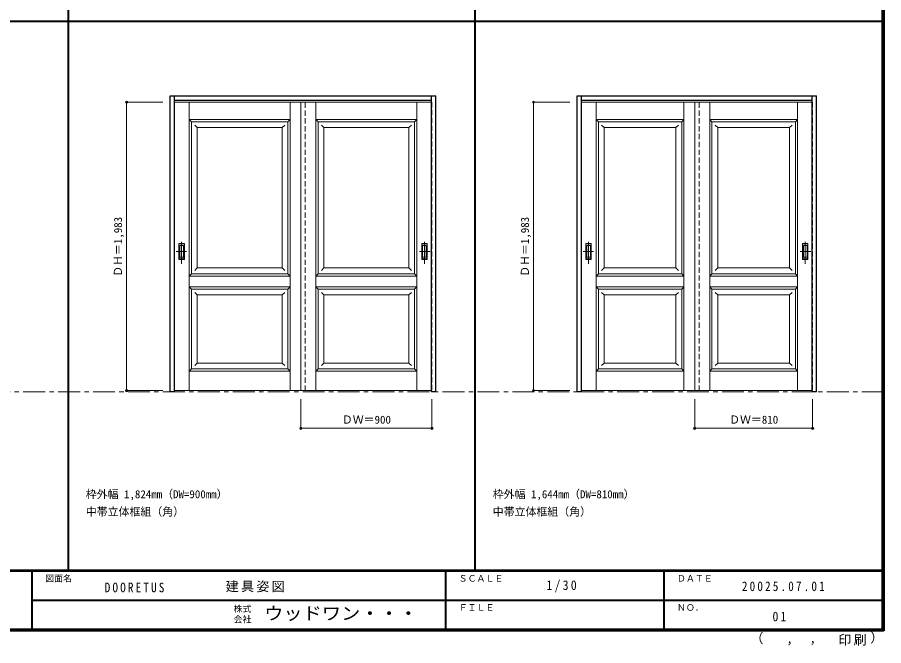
# Model space of a CAD drawing. Units: millimetres, scale not verified. Extents: x -6000 to 5700, y -4307 to 4260.
# Drawn here: x -250 to 5700, y -4307 to 12 of the extents above; entities that cross this region are included whole.
import ezdxf
from ezdxf.enums import TextEntityAlignment as Align

# ---------------------------------------------------------------- set-up
doc = ezdxf.new("R2010")
doc.units = ezdxf.units.MM
doc.header["$LTSCALE"] = 30
doc.header["$PDMODE"] = 32
doc.header["$PDSIZE"] = 15
doc.linetypes.add('CHAIN1', pattern=[8, 5, -1, 1, -1])
doc.linetypes.add('DASHED1', pattern=[1.8, 1.2, -0.6])
for name, color, linetype, lineweight in [('0-2_扉', 7, 'Continuous', 18), ('0-4_枠', 3, 'Continuous', 25), ('0-6_引手', 7, 'Continuous', 18), ('0-B_寸法', 4, 'Continuous', 9), ('F-1_枠', 6, 'Continuous', 40)]:
    doc.layers.add(name, color=color, linetype=linetype, lineweight=lineweight)
doc.layers.add('0-A_文字', color=7, linetype='Continuous')
doc.layers.add('F-A_文字', color=7, linetype='Continuous')
doc.styles.add('ＭＳ ゴシック', font='')
doc.styles.get('ＭＳ ゴシック').set_extended_font_data('MS Gothic')

msp = doc.modelspace()

# ---------------------------------------------------------------- linework, layer by layer
at = {"layer": '0-2_扉', "color": 4, "linetype": 'DASHED1', "lineweight": 9}
for p, q in [((827, -571), (827, -2554)), ((830, -571), (827, -571)), ((1697, -571), (1697, -575)), ((1697, -571), (1697, -575)), ((1727, -2554), (1727, -571)), ((1727, -571), (1727, -575)), ((1727, -571), (1727, -575)), ((2594, -571), (2597, -571)), ((2597, -571), (2597, -2554)), ((3622, -571), (3622, -2554)), ((3625, -571), (3622, -571)), ((4402, -571), (4402, -575)), ((4402, -571), (4402, -575)), ((4432, -2554), (4432, -571)), ((4432, -571), (4432, -575)), ((4432, -571), (4432, -575)), ((5209, -571), (5212, -571)), ((827, -2554), (830, -2554)), ((2597, -2554), (2594, -2554)), ((3622, -2554), (3625, -2554))]:
    msp.add_line(p, q, dxfattribs=at)
at = {"layer": '0-2_扉'}
for p, q in [((1727, -571), (830, -571)), ((930.5, -2553.38), (930.5, -571)), ((1623.5, -2553.38), (1623.5, -571)), ((1697, -571), (1697, -2554)), ((1697, -571), (2594, -571)), ((1800.5, -2553.38), (1800.5, -571)), ((2493.5, -2553.38), (2493.5, -571)), ((4432, -571), (3625, -571)), ((3725.5, -2554), (3725.5, -571)), ((4328.5, -2554), (4328.5, -571)), ((4402, -571), (4402, -2554)), ((4402, -571), (5209, -571)), ((4505.5, -2554), (4505.5, -571)), ((5108.5, -2554), (5108.5, -571)), ((945.5, -1751), (945.5, -706)), ((1608.5, -706), (945.5, -706)), ((1623.5, -691), (1608.5, -706)), ((1608.5, -1608.95), (1608.5, -706)), ((1800.5, -691), (1815.5, -706)), ((1815.5, -1608.95), (1815.5, -706)), ((1815.5, -706), (2478.5, -706)), ((2478.5, -1751), (2478.5, -706)), ((3740.5, -1751), (3740.5, -706)), ((4313.5, -706), (3740.5, -706)), ((4328.5, -691), (4313.5, -706)), ((4313.5, -1619.76), (4313.5, -706)), ((4505.5, -691), (4520.5, -706)), ((4520.5, -1619.76), (4520.5, -706)), ((4520.5, -706), (5093.5, -706)), ((5093.5, -1751), (5093.5, -706)), ((985.5, -746), (967.82, -728.32)), ((985.5, -746), (1568.54, -746)), ((985.5, -746), (985.5, -1711)), ((1568.5, -746), (1586.18, -728.32)), ((1568.54, -1711), (1568.54, -746)), ((1855.5, -746), (1837.82, -728.32)), ((2438.5, -746), (1855.46, -746)), ((1855.46, -1711), (1855.46, -746)), ((2438.5, -746), (2456.18, -728.32)), ((2438.5, -746), (2438.5, -1711)), ((3780.5, -746), (3762.82, -728.32)), ((3780.5, -746), (4273.5, -746)), ((3780.5, -746), (3780.5, -1711)), ((4273.46, -746), (4291.14, -728.32)), ((4273.5, -1711), (4273.5, -746)), ((4560.54, -746), (4542.86, -728.32)), ((5053.5, -746), (4560.5, -746)), ((4560.5, -1711), (4560.5, -746)), ((5053.5, -746), (5071.18, -728.32)), ((5053.5, -746), (5053.5, -1711)), ((1608.31, -889), (1608.5, -889)), ((1815.69, -889), (1815.5, -889)), ((4313.31, -889), (4313.5, -889)), ((4520.69, -889), (4520.5, -889)), ((1608.5, -1751), (1608.5, -1608.95)), ((1815.5, -1751), (1815.5, -1608.95)), ((4313.5, -1751), (4313.5, -1608.95)), ((4520.5, -1751), (4520.5, -1608.95)), ((985.5, -1711), (967.82, -1728.68)), ((985.5, -1711), (1568.54, -1711)), ((1568.54, -1711), (1586.21, -1728.68)), ((1855.46, -1711), (1837.79, -1728.68)), ((2438.5, -1711), (1855.46, -1711)), ((2438.5, -1711), (2456.18, -1728.68)), ((3780.5, -1711), (3762.82, -1728.68)), ((3780.5, -1711), (4273.5, -1711)), ((4273.5, -1711), (4291.18, -1728.68)), ((4560.5, -1711), (4542.82, -1728.68)), ((5053.5, -1711), (4560.5, -1711)), ((5053.5, -1711), (5071.18, -1728.68)), ((945.5, -1751), (1518.5, -1751)), ((1608.5, -1751), (1374.5, -1751)), ((1623.5, -1766), (1608.5, -1751)), ((1800.5, -1766), (1815.5, -1751)), ((1815.5, -1751), (2049.5, -1751)), ((2478.5, -1751), (1905.5, -1751)), ((3740.5, -1751), (4268.5, -1751)), ((4313.5, -1751), (4124.5, -1751)), ((4328.5, -1766), (4313.5, -1751)), ((4505.5, -1766), (4520.5, -1751)), ((4520.5, -1751), (4709.5, -1751)), ((5093.5, -1751), (4565.5, -1751)), ((1623.5, -1841), (930.5, -1841)), ((945.5, -1856), (930.5, -1841)), ((1623.5, -1841), (1608.5, -1856)), ((1800.5, -1841), (1815.5, -1856)), ((1800.5, -1841), (2493.5, -1841)), ((2478.5, -1856), (2493.5, -1841)), ((4328.5, -1841), (3725.5, -1841)), ((4328.5, -1841), (4313.5, -1856)), ((4505.5, -1841), (4520.5, -1856)), ((4505.5, -1841), (5108.5, -1841)), ((945.5, -2404), (945.5, -1856)), ((1608.5, -1856), (945.5, -1856)), ((985.5, -1896), (967.82, -1878.32)), ((985.5, -1896), (1568.54, -1896)), ((985.5, -1896), (985.5, -2364)), ((1568.5, -1896), (1586.18, -1878.32)), ((1568.54, -2364), (1568.54, -1896)), ((1608.5, -2404), (1608.5, -1856)), ((1815.5, -1856), (2478.5, -1856)), ((1815.5, -2404), (1815.5, -1856)), ((1855.5, -1896), (1837.82, -1878.32)), ((2438.5, -1896), (1855.46, -1896)), ((1855.46, -2364), (1855.46, -1896)), ((2438.5, -1896), (2456.18, -1878.32)), ((2438.5, -1896), (2438.5, -2364)), ((2478.5, -2404), (2478.5, -1856)), ((3740.5, -2404), (3740.5, -1856)), ((3780.5, -1896), (3762.82, -1878.32)), ((3780.5, -1896), (4273.5, -1896)), ((3780.5, -1896), (3780.5, -2364)), ((4273.46, -1896), (4291.14, -1878.32)), ((4273.5, -2364), (4273.5, -1896)), ((4313.5, -2404), (4313.5, -1856)), ((4520.5, -2404), (4520.5, -1856)), ((4560.54, -1896), (4542.86, -1878.32)), ((5053.5, -1896), (4560.5, -1896)), ((4560.5, -2364), (4560.5, -1896)), ((5053.5, -1896), (5071.18, -1878.32)), ((5053.5, -1896), (5053.5, -2364)), ((5093.5, -2404), (5093.5, -1856)), ((985.5, -2364), (967.82, -2381.68)), ((985.5, -2364), (1568.54, -2364)), ((1568.54, -2364), (1568.54, -2362.57)), ((1568.54, -2364), (1586.21, -2381.68)), ((1855.46, -2364), (1837.79, -2381.68)), ((1855.46, -2364), (1855.46, -2362.57)), ((2438.5, -2364), (1855.46, -2364)), ((2438.5, -2364), (2456.18, -2381.68)), ((3780.5, -2364), (3762.82, -2381.68)), ((3780.5, -2364), (4273.5, -2364)), ((4273.5, -2364), (4273.5, -2362.57)), ((4273.5, -2364), (4291.18, -2381.68)), ((4560.5, -2364), (4542.82, -2381.68)), ((4560.5, -2364), (4560.5, -2362.57)), ((5053.5, -2364), (4560.5, -2364)), ((5053.5, -2364), (5071.18, -2381.68)), ((1623.5, -2419), (930.5, -2419)), ((1608.5, -2404), (1623.5, -2419)), ((1815.5, -2404), (1800.5, -2419)), ((1800.5, -2419), (2493.5, -2419)), ((4328.5, -2419), (3725.5, -2419)), ((4313.5, -2404), (4328.5, -2419)), ((4520.5, -2404), (4505.5, -2419)), ((4505.5, -2419), (5108.5, -2419)), ((1727, -2554), (830, -2554)), ((1697, -2554), (2594, -2554)), ((4432, -2554), (3625, -2554)), ((4402, -2554), (5209, -2554))]:
    msp.add_line(p, q, dxfattribs=at)
at = {"layer": '0-2_扉', "linetype": 'CHAIN1'}
msp.add_line((-5490, -2562.5), (5690, -2562.5), dxfattribs=at)
at = {"layer": '0-2_扉', "color": 4, "linetype": 'DASHED1', "lineweight": 9}
msp.add_lwpolyline([(5212, -571), (5212, -2554), (5209, -2554)], dxfattribs=at)
at = {"layer": '0-2_扉'}
for points in [[(1623.5, -691), (930.5, -691), (945.5, -706)], [(1800.5, -691), (2493.5, -691), (2478.5, -706)], [(4328.5, -691), (3725.5, -691), (3740.5, -706)], [(4505.5, -691), (5108.5, -691), (5093.5, -706)], [(945.5, -1751), (930.5, -1766), (1623.5, -1766)], [(2478.5, -1751), (2493.5, -1766), (1800.5, -1766)], [(3740.5, -1751), (3725.5, -1766), (4328.5, -1766)], [(5093.5, -1751), (5108.5, -1766), (4505.5, -1766)], [(4313.5, -1856), (3740.5, -1856), (3725.5, -1841)], [(4520.5, -1856), (5093.5, -1856), (5108.5, -1841)], [(1608.5, -2404), (945.5, -2404), (930.5, -2419)], [(1815.5, -2404), (2478.5, -2404), (2493.5, -2419)], [(4313.5, -2404), (3740.5, -2404), (3725.5, -2419)], [(4520.5, -2404), (5093.5, -2404), (5108.5, -2419)]]:
    msp.add_lwpolyline(points, dxfattribs=at)
at = {"layer": '0-4_枠'}
for p, q in [((800, -2562.5), (800, -527.5)), ((800, -527.5), (2624, -527.5)), ((830, -2562.5), (830, -527.5)), ((2594, -2553.46), (2594, -527.5)), ((2624, -2562.5), (2624, -527.5)), ((3595, -2562.5), (3595, -527.5)), ((3595, -527.5), (5239, -527.5)), ((3625, -2562.5), (3625, -527.5)), ((5209, -2553.46), (5209, -527.5)), ((5239, -2562.5), (5239, -527.5)), ((830, -557.5), (2594, -557.5)), ((3625, -557.5), (5209, -557.5)), ((2594, -2553.8), (2594, -2553.46)), ((5209, -2553.8), (5209, -2553.46)), ((830, -2562.5), (800, -2562.5)), ((3625, -2562.5), (3595, -2562.5))]:
    msp.add_line(p, q, dxfattribs=at)
for points in [[(2624, -2562.5), (2594, -2562.5), (2594, -2553.8)], [(5239, -2562.5), (5209, -2562.5), (5209, -2553.8)]]:
    msp.add_lwpolyline(points, dxfattribs=at)
at = {"layer": '0-6_引手'}
for p, q in [((859, -1541.5), (897, -1541.5)), ((859, -1651.5), (859, -1541.5)), ((897, -1651.5), (897, -1541.5)), ((2565, -1541.5), (2527, -1541.5)), ((2527, -1651.5), (2527, -1541.5)), ((2565, -1651.5), (2565, -1541.5)), ((3654, -1541.5), (3692, -1541.5)), ((3654, -1651.5), (3654, -1541.5)), ((3692, -1651.5), (3692, -1541.5)), ((5180, -1541.5), (5142, -1541.5)), ((5142, -1651.5), (5142, -1541.5)), ((5180, -1651.5), (5180, -1541.5)), ((865.5, -1557.5), (890.5, -1557.5)), ((865.5, -1635.5), (865.5, -1557.5)), ((890.5, -1635.5), (890.5, -1557.5)), ((2558.5, -1557.5), (2533.5, -1557.5)), ((2533.5, -1635.5), (2533.5, -1557.5)), ((2558.5, -1635.5), (2558.5, -1557.5)), ((3660.5, -1557.5), (3685.5, -1557.5)), ((3660.5, -1635.5), (3660.5, -1557.5)), ((3685.5, -1635.5), (3685.5, -1557.5)), ((5173.5, -1557.5), (5148.5, -1557.5)), ((5148.5, -1635.5), (5148.5, -1557.5)), ((5173.5, -1635.5), (5173.5, -1557.5)), ((859, -1651.5), (897, -1651.5)), ((865.5, -1635.5), (890.5, -1635.5)), ((2565, -1651.5), (2527, -1651.5)), ((2558.5, -1635.5), (2533.5, -1635.5)), ((3654, -1651.5), (3692, -1651.5)), ((3660.5, -1635.5), (3685.5, -1635.5)), ((5180, -1651.5), (5142, -1651.5)), ((5173.5, -1635.5), (5148.5, -1635.5))]:
    msp.add_line(p, q, dxfattribs=at)
at = {"layer": '0-6_引手', "linetype": 'CHAIN1'}
for p, q in [((878, -1681.73), (878, -1510.88)), ((2546, -1681.73), (2546, -1510.88)), ((3673, -1681.73), (3673, -1510.88)), ((5161, -1681.73), (5161, -1510.88)), ((839.93, -1596.5), (912.44, -1596.5)), ((2584.07, -1596.5), (2511.56, -1596.5)), ((3634.93, -1596.5), (3707.43, -1596.5)), ((5199.07, -1596.5), (5126.56, -1596.5))]:
    msp.add_line(p, q, dxfattribs=at)
at = {"layer": '0-6_引手', "linetype": 'DASHED1'}
for p, q in [((894, -1647.5), (894, -1545.5)), ((2530, -1647.5), (2530, -1545.5)), ((3689, -1647.5), (3689, -1545.5)), ((5145, -1647.5), (5145, -1545.5)), ((862, -1647.5), (894, -1647.5)), ((2562, -1647.5), (2530, -1647.5)), ((3657, -1647.5), (3689, -1647.5)), ((5177, -1647.5), (5145, -1647.5))]:
    msp.add_line(p, q, dxfattribs=at)
for points in [[(862, -1647.5), (862, -1545.5), (894, -1545.5)], [(2562, -1647.5), (2562, -1545.5), (2530, -1545.5)], [(3657, -1647.5), (3657, -1545.5), (3689, -1545.5)], [(5177, -1647.5), (5177, -1545.5), (5145, -1545.5)]]:
    msp.add_lwpolyline(points, dxfattribs=at)
at = {"layer": '0-B_寸法'}
for p, q in [((500, -571), (750, -571)), ((500, -571), (500, -2554)), ((3295, -571), (3545, -571)), ((3295, -571), (3295, -2554)), ((500, -2554), (750, -2554)), ((3295, -2554), (3545, -2554)), ((1697, -2812.5), (1697, -2612.5)), ((2597, -2812.5), (2597, -2612.5)), ((4402, -2812.5), (4402, -2612.5)), ((5212, -2812.5), (5212, -2612.5)), ((1697, -2812.5), (2597, -2812.5)), ((4402, -2812.5), (5212, -2812.5))]:
    msp.add_line(p, q, dxfattribs=at)
at = {"layer": '0-B_寸法', "color": 7}
for p in [(500, -571), (3295, -571), (500, -2554), (3295, -2554), (1697, -2812.5), (2597, -2812.5), (4402, -2812.5), (5212, -2812.5)]:
    msp.add_point(p, dxfattribs=at)
at = {"layer": 'F-1_枠'}
for p, q in [((100, -3790), (100, 4175)), ((2895, -3790), (2895, 4175)), ((5690, 4175), (5690, -4205)), ((5695, 4175), (5695, -4205)), ((5700, 4175), (5700, -4205)), ((-6000, -15.5), (5700, -15.5)), ((5700, -3790), (-6000, -3790)), ((5700, -3795), (-6000, -3795)), ((-150, -3795), (-150, -4195)), ((2690, -3795), (2690, -4195)), ((4190, -3795), (4190, -4195)), ((-150, -3995), (5690, -3995.01)), ((5700, -4195), (-6000, -4195)), ((5700, -4200), (-6000, -4200)), ((5700, -4205), (-6000, -4205))]:
    msp.add_line(p, q, dxfattribs=at)

# ---------------------------------------------------------------- texts
at = {"layer": '0-A_文字', "style": 'ＭＳ ゴシック'}
for s, p in [('枠外幅 1,824mm（DW=900mm）', (220, -3310)), ('枠外幅 1,644mm（DW=810mm）', (3015, -3310)), ('中帯立体框組（角）', (220, -3430)), ('中帯立体框組（角）', (3015, -3430))]:
    msp.add_text(s, height=54.99, dxfattribs=at).set_placement(p, align=Align.BOTTOM_LEFT)
at = {"layer": '0-B_寸法', "color": 7, "style": 'ＭＳ ゴシック'}
for p in [(485, -1771.75), (3280, -1771.75)]:
    msp.add_text('ＤＨ＝1,983', height=54.99, rotation=90, dxfattribs=at).set_placement(p, align=Align.BOTTOM_LEFT)
for s, p in [('ＤＷ＝900', (1978.25, -2797.5)), ('ＤＷ＝810', (4638.25, -2797.5))]:
    msp.add_text(s, height=54.99, dxfattribs=at).set_placement(p, align=Align.BOTTOM_LEFT)
at = {"layer": 'F-A_文字', "style": 'ＭＳ ゴシック'}
for s, height, p in [('図面名', 43.99, (-60, -3880)), ('ＳＣＡＬＥ', 43.99, (2780, -3880)), ('ＤＡＴＥ', 43.99, (4280, -3880)), ('株式', 43.99, (1235, -4089)), ('ＦＩＬＥ', 43.99, (2780, -4080)), ('ＮＯ．', 43.99, (4280, -4080)), ('会社', 43.99, (1235, -4161)), ('（', 65.98, (4784.03, -4308.31)), ('）', 65.98, (5608.4, -4304.13)), (',', 65.98, (5031.28, -4308.31)), (',', 65.98, (5190.2, -4305.53))]:
    msp.add_text(s, height=height, dxfattribs=at).set_placement(p, align=Align.BOTTOM_LEFT)
at = {"layer": 'F-A_文字', "style": 'ＭＳ ゴシック', "width": 1.1}
msp.add_text('ウッドワン・・・', height=87.98, dxfattribs=at).set_placement((1445, -4155), align=Align.BOTTOM_LEFT)
at = {"layer": 'F-A_文字', "char_height": 65.98, "attachment_point": 7, "style": 'ＭＳ ゴシック'}
for s, insert in [('\\T1.17;建具姿図', (1180.42, -3940)), ('\\T1.38;\\W0.9;1/30', (3383.75, -3940)), ('\\T1.39;\\W0.85;20025.07.01', (4726.25, -3932.5)), ('\\T1.39;\\W0.85;DOORETUS', (350, -3940.79)), ('\\T1.36;\\W0.9;01', (4936.25, -4140)), ('\\T1.17;印刷', (5388.15, -4306.92))]:
    msp.add_mtext(s, dxfattribs=dict(at, insert=insert))

doc.saveas('drawing.dxf')
